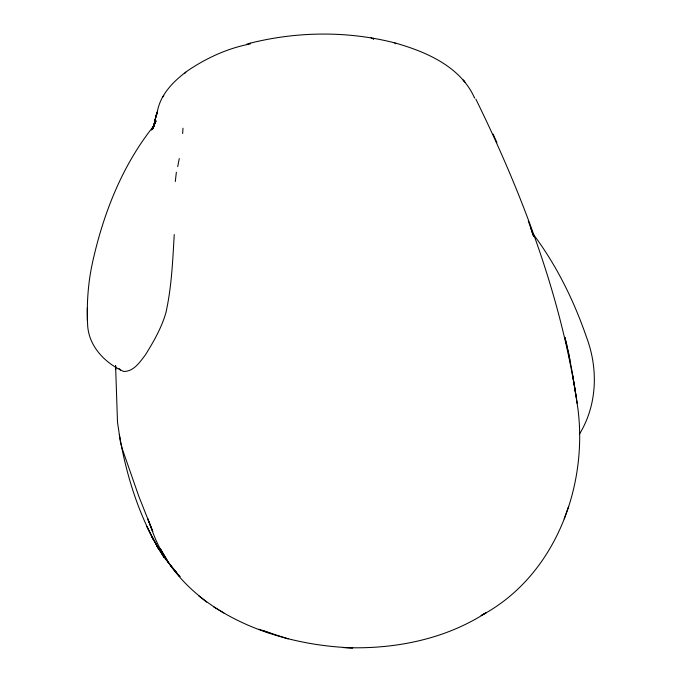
<?xml version="1.0" encoding="UTF-8"?>
<svg xmlns="http://www.w3.org/2000/svg" width="682" height="682" viewBox="0 0 682 682"><rect width="100%" height="100%" fill="white"/><g stroke="black" fill="none" stroke-linecap="round" stroke-linejoin="round"><path stroke-width="1.02" d="M174.242 234.574C172.725 260.677 171.608 287.173 165.914 312.697C161.566 327.812 153.68 341.537 145.454 354.819C139.989 361.929 133.757 371.699 123.63 371.443C105.531 363.344 89.538 347.206 87.731 326.61C86.495 305.331 87.893 283.891 92.402 263.03C103.28 213.543 122.428 164.584 154.601 124.934L151.378 130.015L156.118 120.808L152.785 128.395M87.347 320.702L87.347 308.17M474.05 96.878C459.821 66.18 425.687 51.619 394.929 42.923C347.675 30.801 297.386 31.338 250.115 43.196L250.072 43.998C227.924 48.175 206.62 57.91 187.917 70.57C174.055 80.647 160.458 94.056 157.363 111.618M182.665 133.544L182.981 128.207M175.3 181.506L176.365 172.231M177.721 166.604L179.264 158.539M153.484 126.997L156.672 113.093M156.792 114.397L157.167 112.59M153.476 127.142L154.703 121.728L152.904 128.685L155.249 121.584L153.322 127.014M115.582 365.535L117.5 422.226L120.475 442.158L122.41 449.268L138.838 496.385L152.785 531.534L147.73 518.687L152.325 531.039C181.463 611.208 274.121 645.257 352.773 647.84L343.285 647.533C392.815 649.614 444.297 639.921 486.309 612.589L481.117 615.573C553.631 577.253 587.645 489.088 578.114 410.325C563.127 301.589 523.921 197.192 475.823 99.043M153.331 127.423L155.249 121.584M564.159 518.891L568.643 506.368M152.231 129.657L152.998 127.918M579.325 434.34C597.27 405.134 598.412 368.971 586.554 337.292C573.673 300.02 556.103 264.266 532.173 232.809M162.444 97.338L163.859 95.812M184.447 73.656L185.862 72.13M371.059 37.86L373.531 39.019L374.256 38.405M396.378 43.35L395.245 43.759L394.929 42.923M246.927 44.091L250.115 43.196M288.119 638.889L263.908 630.927M259.024 629.213L270.413 633.237M213.688 606.895L223.884 612.999M198.641 595.753L206.672 602.104M464.971 82.13L462.882 79.675M179.946 576.554L178.488 575.02L179.895 576.503M177.175 573.289L164.072 557.339L152.018 536.785L158.667 548.925C138.267 513.836 126.085 474.314 119.35 434.46M176.468 572.522L170.509 565.523L179.281 576.026M119.154 368.604L120.382 370.087M463.615 80.433L464.092 81.047M493.103 134.081L496.956 142.7M373.225 38.183L373.531 39.019M530.877 228.393L533.716 236.637L528.303 220.925M474.246 97.304L474.493 98.038M569.964 360.215L568.456 352.679L571.201 366.916M571.414 367.692L573.75 381.673L572.633 374.981M577.202 403.454L573.852 382.022L576.034 396.361M156.221 115.77L154.533 121.797L157.516 111.183L156.221 115.77M164.072 557.339L156.962 546.009L164.072 557.339M168.991 563.443L160.304 548.763L168.991 563.443M153.62 539.974L147.073 526.802L153.62 539.974M566.657 344.453L564.901 337.3L568.259 352.048L566.657 344.453M115.659 369.516L115.556 365.62L115.659 369.516"/></g></svg>
